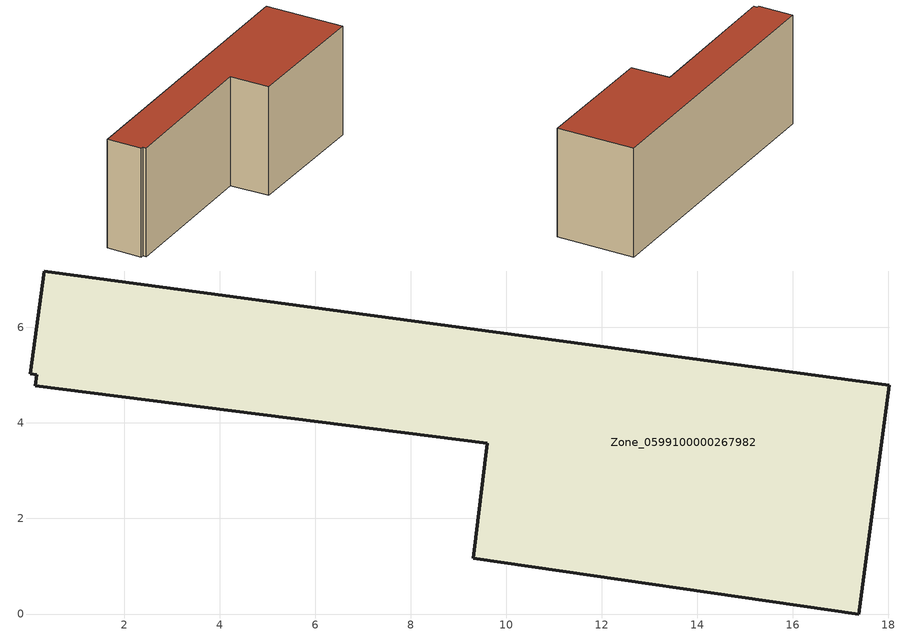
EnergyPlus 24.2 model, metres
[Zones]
Zone_0599100000267982
 floor ground (C_G): 9.3,1.17 9.6,3.57 0.14,4.79 0.17,5.01 0.03,5.04 0.32,7.18 18.02,4.79 17.38,0 z0
 wall outside (C_F): 9.6,3.57 9.3,1.17 17.38,0 18.02,4.79 0.32,7.18 0.03,5.04 0.17,5.01 0.14,4.79 9.6,3.57 z0:6.81
 roof outside (C_R): 0.32,7.18 0.03,5.04 0.17,5.01 0.14,4.79 9.6,3.57 9.3,1.17 17.38,0 18.02,4.79 z6.81
[BUILDING]
Pand.0599100000267982: North Axis=0; Terrain=City; Loads Convergence Tolerance Value=0.04; Temperature Convergence Tolerance Value=0.4; Solar Distribution=FullExterior; Maximum Number of Warmup Days=25; Minimum Number of Warmup Days=1
[Site:Location]
Rotterdam.The.Hague.AP_ZH_NLD Design_Conditions: Latitude=51.96; Longitude=4.45; Time Zone=1; Elevation=-4.5
[SITE:GROUNDTEMPERATURE:BUILDINGSURFACE]
18, 18, 18, 18, 18, 18, 18, 18, 18, 18, 18, 18
[MATERIAL] Thermal Absorptance=0.9; Solar Absorptance=0.7; Visible Absorptance=0.7
Name | Roughness | Thickness | Conductivity | Density | Specific Heat
G.TI.1946 | MediumSmooth | 0.15 | 1 | 540 | 1210
F.TI.1946 | Rough | 0.3 | 0.857143 | 1920 | 840
R.TI.1946 | MediumRough | 0.2 | 0.1 | 1500 | 1000
[CONSTRUCTION]
C_G: G.TI.1946
C_F: F.TI.1946
C_R: R.TI.1946
[ZONE]
Zone_0599100000267982: Type=1; Multiplier=1; Ceiling Height=Autocalculate; Volume=Autocalculate; Floor Area=autocalculate; Part of Total Floor Area=Yes
[ZONEINFILTRATION:DESIGNFLOWRATE]
Infil_Zone_0599100000267982: Zone or ZoneList or Space or SpaceList=Zone_0599100000267982; Schedule=AlwaysOn; Design Flow Rate Calculation Method=Flow/Area; Flow Rate per Floor Area=0.003; Constant Term Coefficient=1; Temperature Term Coefficient=0; Velocity Term Coefficient=0; Velocity Squared Term Coefficient=0
[HVACTEMPLATE:ZONE:IDEALLOADSAIRSYSTEM]
Zone_0599100000267982: Maximum Heating Supply Air Temperature=50; Minimum Cooling Supply Air Temperature=13; Maximum Heating Supply Air Humidity Ratio=0.0156; Minimum Cooling Supply Air Humidity Ratio=0.0077; Heating Limit=NoLimit; Cooling Limit=NoLimit; Dehumidification Control Type=ConstantSensibleHeatRatio; Cooling Sensible Heat Ratio=0.7; Dehumidification Setpoint=60; Humidification Control Type=None; Humidification Setpoint=30; Outdoor Air Method=None; Outdoor Air Flow Rate per Person=0.00944; Outdoor Air Flow Rate per Zone Floor Area=0; Outdoor Air Flow Rate per Zone=0; Demand Controlled Ventilation Type=None; Outdoor Air Economizer Type=NoEconomizer; Heat Recovery Type=None; Sensible Heat Recovery Effectiveness=0.7; Latent Heat Recovery Effectiveness=0.65
[ZONECONTROL:THERMOSTAT]
ThermostatControl_Zone_0599100000267982: Zone or ZoneList=Zone_0599100000267982; Control Type Schedule=DualSetpointControlType; Control 1=Thermostat_Zone_0599100000267982; Temperature Difference Between Cutout And Setpoint=0
[THERMOSTATSETPOINT:DUALSETPOINT]
Thermostat_Zone_0599100000267982: Heating Setpoint Temperature Schedule=HeatingSetpoint_Zone_0599100000267982; Cooling Setpoint Temperature Schedule=CoolingSetpoint_Zone_0599100000267982
[SCHEDULE:COMPACT]
HeatingSetpoint_Zone_0599100000267982: Through: 12/31, For: AllDays, Until: 24:00, 21
CoolingSetpoint_Zone_0599100000267982: Through: 12/31, For: AllDays, Until: 24:00, 24
DualSetpointControlType: Through: 12/31, For: AllDays, Until: 24:00, 4
AlwaysOn: Through: 12/31, For: AllDays, Until: 24:00, 1
